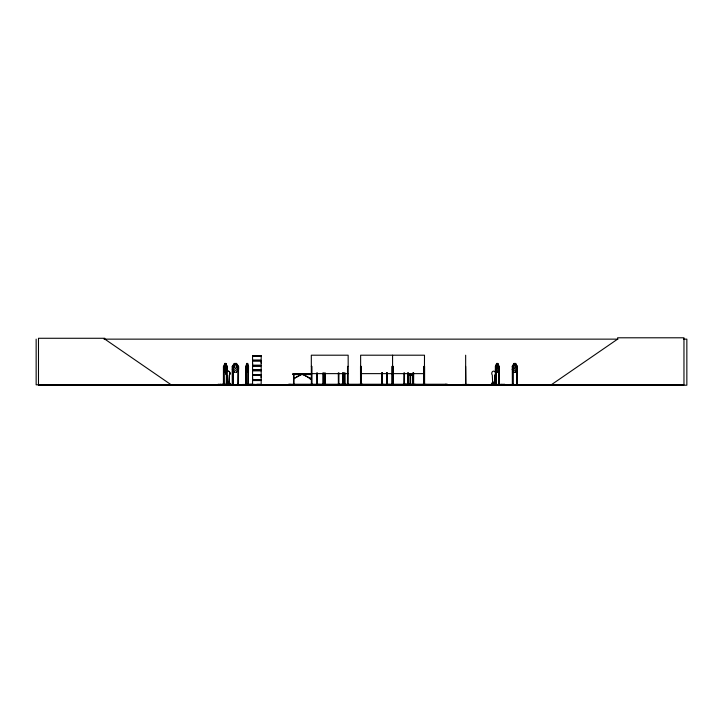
<?xml version="1.0" encoding="UTF-8"?>
<svg xmlns="http://www.w3.org/2000/svg" width="723" height="723" viewBox="0 0 723 723"><rect width="100%" height="100%" fill="white"/><g stroke="black" fill="none" stroke-linecap="round" stroke-linejoin="round"><path stroke-width="1.08" d="M252.562 379.702L252.562 375.463L261.184 375.463L261.175 379.702L252.562 379.702L252.571 377.587M252.562 365.205L252.562 360.976L261.184 360.976L261.175 365.205L252.562 365.205L252.571 363.091M261.175 377.587L261.175 375.463M261.175 363.091L261.175 360.976M462.331 384.473L469.236 384.446M246.2 366.245L246.127 384.817M248.314 366.245L248.387 384.808L248.54 366.371L247.664 372.209L246.706 372.209L245.829 366.371L245.901 384.817L245.919 384.148M224.04 366.245L224.013 384.808M226.742 366.245L226.642 384.817M495.851 384.817L495.779 366.172M512.788 366.245L512.724 384.817M516.728 366.245L516.656 384.817M495.02 375.056L494.622 383.931L495.02 375.056A2.305 1.925 -90 0 0 495.02 371.794A2.305 1.925 -90 0 0 492.309 371.794A2.305 1.925 -90 0 0 492.309 375.056L492.706 383.931M229.381 375.056L228.956 383.931L229.444 375.056A2.305 2.024 -90 0 0 229.444 371.794A2.305 2.024 -90 0 0 226.588 371.794A2.305 2.024 -90 0 0 226.588 375.056L227.004 383.931L226.516 375.056A2.305 2.024 -90 0 1 226.516 371.794A2.305 2.024 -90 0 1 229.381 371.794A2.305 2.024 -90 0 1 229.381 375.056L229.444 375.056M238.066 366.263L237.858 384.817M226.426 384.003L229.878 384.274L229.878 383.317M493.032 382.937C493.222 382.34 493.041 382.575 493.484 382.937M493.42 382.386L492.77 382.639L493.565 382.53M493.24 382.657L492.815 382.512M228.423 382.928C228.441 382.729 228.161 382.35 228.116 382.937M228.82 382.512L228.341 382.729L228.82 382.792M228.893 382.657L228.097 382.377L228.043 382.892M247.067 363.904C245.793 371.116 249.137 368.667 247.004 363.904M246.787 363.524L246.362 368.585L246.932 370.321L247.51 370.321L248.079 366.398L247.646 363.524L246.715 363.524M252.544 384.808L252.571 380.551L261.184 380.551L261.184 384.636L242.503 384.726L251.559 384.473M224.799 363.524L224.247 368.585L224.98 370.321L225.712 370.321L226.444 366.398L225.892 363.524L224.726 363.524M221.157 384.274L220.361 384.817L230.059 384.808M226.335 384.808L226.407 369.643M226.489 384.763L226.615 366.398M327.573 384.808L317.424 384.338M496.005 366.398L496.611 363.524L497.876 363.524L498.4 368.585L497.614 370.321L496.809 370.321L496.005 366.398L495.409 366.398L496.656 363.443L497.894 363.443L499.078 366.398L499.069 384.817M228.314 382.648L228.775 382.684L228.016 382.458M228.351 382.81L228.784 382.458L228.405 382.865M516.683 366.389L517.316 366.398M509.914 384.473L519.756 384.726M245.856 366.398L246.778 363.443L247.664 363.443L248.188 366.398M385.223 384.772L389.39 384.446L379.629 384.726M234.46 363.524L233.448 368.585L234.812 370.321L236.168 370.321L237.506 368.585L236.502 363.524L234.433 363.524L232.399 366.398L232.345 384.817M405.657 384.772L405.639 384.247M409.543 384.763L405.901 384.763L409.598 384.817M362.196 384.763L358.68 384.772L362.25 384.817M394.342 384.763L390.827 384.446L394.198 384.772M390.854 384.763L394.234 384.726M230.718 384.763L233.764 384.763M223.85 384.473L223.66 366.371L224.781 363.443M225.847 372.209L226.932 369.263L227.031 366.371L225.91 363.443L224.708 363.443M311.206 384.726L311.233 384.148M497.813 372.137L499.114 369.29L497.831 372.209L496.593 372.209L495.409 369.263L496.674 372.137M308.703 377.695L310.827 378.472L302.765 374.55M308.875 377.786L303.398 374.55M515.499 372.137L517.207 369.29L515.526 372.209M411.803 375.138L412.779 373.628L411.776 375.065L409.851 375.065M236.502 372.209L238.599 369.29L238.563 366.371L236.502 363.443M491.315 384.808L504.69 384.636M491.685 384.799L492.218 384.817M494.36 384.519C492.381 384.862 495.897 385.314 494.36 383.317M501.798 384.274L501.645 384.808M502.205 384.808L502.521 384.799M503.976 384.808L504.537 384.808M504.338 384.799L504.681 384.274L497.017 384.519M228.965 383.317L230.113 383.317L230.339 384.799L217.93 384.817L218.12 384.274L225.296 384.519M218.744 384.654L218.12 384.519L230.113 384.519L229.363 384.808M218.942 384.799L218.156 384.654M248.323 384.808L248.549 384.274M250.818 384.808L250.971 384.274M257.939 384.808L258.301 384.817M260.172 384.799L259.783 384.808M260.759 384.799L260.37 384.808M551.233 384.817L617.605 339.141L617.605 337.795L683.967 337.795L683.967 384.817L36.15 384.817L36.15 339.141M300.84 374.55L295.364 377.786M295.409 377.442L293.538 378.725L301.473 374.55M491.495 384.654L504.717 384.654M221.175 384.654L220.361 384.817M249.11 384.654L248.549 384.519M251.541 384.654L250.98 384.519M257.325 384.817L257.713 384.817M362.241 384.437L358.716 384.464M240.063 384.726L230.736 384.446L233.827 384.817M316.566 384.772L316.656 384.148M338.138 384.772L338.237 384.148M492.842 382.386L493.303 382.801M228.034 382.386L228.73 382.413M104.004 339.141L617.948 339.141M683.461 339.141L686.85 339.141L686.85 385.205L38.482 385.205L38.482 338.274L104.853 338.274L104.853 339.141L171.215 384.817M252.553 355.87L261.193 355.87M252.571 356.294L261.175 356.294M252.508 360.416L261.247 360.416M252.508 360.678L261.247 360.678M236.529 363.443L234.397 363.443L232.327 366.371L232.499 384.817L232.508 384.148M515.553 363.524L513.899 363.524L513.095 366.398L513.095 368.585L514.17 370.321L515.237 370.321L516.294 368.585L515.499 363.524M497.469 363.904L496.611 366.398L496.999 368.811L497.813 367.682L497.406 363.904M515.011 363.904L514.424 363.904L513.899 366.398L514.424 368.811L515.499 367.682L514.957 363.904M252.508 365.504L261.247 365.504M252.508 365.766L261.247 365.766M223.66 366.371L223.597 369.29L224.708 372.209L225.91 372.209L227.031 369.29M227.031 366.371L226.407 366.398M495.372 366.371L495.445 384.817M512.851 384.817L512.969 366.398L512.236 366.371L513.926 363.443L515.58 363.443L517.207 366.371L517.316 384.817M223.994 366.398L223.434 366.398L223.434 384.817M232.309 366.398L233.059 366.308L233.041 384.817M237.822 366.398L238.536 366.398L238.454 384.817M246.163 366.398L245.639 366.398L245.639 384.817L246.154 384.148M311.306 366.398L311.929 366.398L312.002 384.817M348.161 366.398L347.537 366.398L347.465 384.817M465.657 366.398L465.901 384.817M223.597 369.29L224.781 372.209M248.441 369.263L247.591 372.209L246.778 363.443M261.175 370.031L252.571 370.031L252.562 366.064L261.184 366.064L261.184 370.14L252.481 370.257L261.193 370.366M252.571 370.782L261.175 370.782M236.529 372.209L234.397 372.209L232.327 369.29L234.46 372.137M513.926 372.209L512.236 369.29L513.872 372.209L515.58 372.209M311.306 373.628L348.161 373.628M360.632 373.628L424.491 373.628M311.333 373.782L292.905 373.782L292.905 374.55L311.333 374.55M292.905 374.044L311.333 374.044M292.905 374.297L311.333 374.297M252.508 374.912L261.247 374.912M252.508 375.174L261.247 375.174M411.848 375.138L409.814 375.138L408.884 373.628M293.628 378.771L293.628 379.349M252.508 379.991L261.247 379.991M252.508 380.253L261.247 380.253M492.752 383.317L491.477 383.317L491.477 384.519M495.409 383.317L494.134 383.317L494.134 384.274M222.557 384.085L224.094 384.085M498.219 384.085L499.747 384.085M232.246 384.148L233.041 384.148M247.908 384.148L255.725 384.519M256.828 384.274L260.298 384.274M465.594 384.148L465.983 384.817M495.183 384.274L491.703 384.274L491.703 383.317M495.427 384.148L496.077 384.148M512.3 384.148L513.032 384.148L513.023 384.817M516.638 384.148L517.379 384.148L517.361 384.817M339.006 384.338L346.398 384.808M404.582 384.338L415.508 384.473L411.902 384.772M422.937 384.446L426.362 384.473M242.503 384.473L261.175 384.519M389.399 384.473L385.142 384.817M411.866 384.473L415.508 384.473M410.818 384.772L410.718 384.148M492.056 384.654L491.468 384.519M423.208 384.772L423.172 384.247M502.169 384.763L492.616 384.817M251.559 384.763L251.577 384.274M515.526 363.443L517.153 366.398L517.044 384.817M225.847 363.443L226.995 366.398L226.914 384.817C229.01 384.392 226.082 385.585 227.076 383.317M245.856 369.263L246.778 372.209M516.972 384.148L516.945 384.817M516.873 366.398L516.818 384.817M512.526 366.398L512.634 384.817M512.39 384.148L512.48 384.817M512.291 366.371L512.363 384.817M499.295 384.817L499.268 366.398L498.68 366.136L498.698 384.817M499.259 384.148L499.259 384.817M498.942 370.727L498.897 384.817M496.014 369.643L496.059 384.817M495.689 370.727L495.743 384.817M495.653 384.148L495.653 384.817M493.448 384.274L493.448 382.259L492.48 382.259L492.48 384.274M493.357 382.259L493.357 384.274M492.571 382.259L492.571 384.274M465.666 355.201L465.657 384.817M447.365 384.817L447.365 384.247L288.64 384.247L288.64 384.817M446.199 384.247L446.199 384.817M445.531 384.247L445.531 384.817M424.582 384.817L424.609 366.398L423.949 366.398L423.886 384.817M424.41 384.817L424.491 355.201L360.632 355.201L360.632 384.817M424.392 384.148L424.338 384.817M424.148 384.148L424.166 384.817M424.067 366.398L424.003 384.817M413.646 372.896L413.601 384.817M413.52 372.896L413.42 384.817M413.113 372.896L413.195 384.817M412.987 372.896L413.059 384.817M412.932 384.148L412.932 384.817M410.646 375.065L410.574 384.817M410.022 373.981L409.95 384.817M408.486 384.148L408.486 384.817M408.432 372.896L408.359 384.817M408.224 384.148L408.206 384.817M407.998 384.148L407.998 384.817M407.899 372.896L407.98 384.817M407.772 372.896L407.835 384.817M406.308 384.247L406.308 384.817M405.142 384.247L405.142 384.817M404.582 384.148L404.582 384.817M404.509 372.896L404.437 384.817M403.958 384.148L403.958 384.817M403.886 372.896L403.814 384.817M393.294 384.817L393.231 366.398L391.884 366.398L391.947 384.817M393.113 366.398L393.176 384.817M393.014 384.148L393.032 384.817M392.788 384.148L392.788 384.817L392.688 366.398M392.571 355.201L392.607 384.817M392.426 366.398L392.345 384.817M392.101 384.148L392.083 384.817M391.821 384.148L391.821 384.817M387.266 372.896L387.266 384.817M387.121 372.896L387.176 384.817M387.04 384.148L387.022 384.817M386.769 372.896L386.877 384.817M386.624 372.896L386.715 384.817M386.57 384.148L386.57 384.817M383.28 384.247L383.28 384.817M382.395 372.896L382.458 384.817M382.25 372.896L382.304 384.817M382.151 384.148L382.115 384.817M382.006 384.148L381.979 384.817M381.907 372.896L381.789 384.817M381.753 372.896L381.753 384.817M362.648 384.247L362.648 384.817M362.06 384.247L362.06 384.817M361.229 384.817L361.166 366.398L360.506 366.398L360.533 384.817M361.048 366.398L361.111 384.817M360.967 384.148L360.949 384.817M360.732 384.148L360.714 384.817M348.793 384.247L348.793 384.817M348.233 384.148L348.206 384.817L348.161 355.201L311.306 355.201L311.378 384.817M347.609 384.148L347.627 384.817M345.07 372.896L345.142 384.817M344.998 384.148L344.998 384.817M344.446 372.896L344.446 384.817M344.374 384.148L344.374 384.817M343.326 373.05L343.326 384.817M343.118 373.05L343.073 384.817M343.018 373.05L342.937 384.817M342.81 373.05L342.765 384.817L342.765 373.05M341.907 384.247L341.907 384.817M341.328 384.247L341.328 384.817M339.006 384.148L339.006 384.817M338.933 372.896L338.861 384.817M338.31 372.896L338.382 384.817M325.757 384.247L325.757 384.817M325.178 373.05L325.242 384.817M325.034 384.817L324.998 373.05L324.934 384.817M324.826 384.148L324.699 384.817M324.654 373.05L324.591 384.817M323.497 372.896L323.57 384.817M323.425 384.148L323.425 384.817M322.946 384.148L322.946 384.817M322.874 372.896L322.801 384.817M317.352 372.896L317.424 384.817M317.28 384.148L317.28 384.817M316.728 372.896L316.728 384.817M311.857 384.148L311.857 384.817M311.667 384.247L311.667 384.817M302.115 373.782L302.115 374.55M294.008 374.55L294.008 384.817M293.529 374.55L293.529 384.817M289.986 384.247L289.986 384.817M248.143 384.148L248.161 384.817M247.971 368.558L247.944 384.817M238.554 384.817L238.554 384.148L237.759 384.148L237.759 384.817M238.382 366.398L238.382 384.817M238.021 384.148L238.003 384.817M232.914 366.154L232.933 384.817M232.77 384.148L232.788 384.817M229.064 384.274L229.064 382.259L228.052 382.259L228.052 384.274M228.983 382.259L228.965 384.274M227.311 384.274L227.311 383.317L226.172 383.317L226.172 384.519M223.606 384.148L223.606 384.817M220.551 384.274L220.479 384.817M225.16 363.904L224.799 367.682L225.522 368.811L225.892 366.398L225.088 363.904M321.735 384.446L327.745 384.726L321.717 384.446M235.129 363.904L234.469 367.682L235.806 368.811L236.502 366.398L235.806 363.904L235.102 363.904M261.193 356.041L252.553 356.023L252.571 360.126L261.184 360.126L261.184 356.041M261.193 370.51L252.553 370.538L252.571 374.613L261.184 374.613L261.184 370.538M310.61 378.771L310.321 379.349L310.61 378.771"/></g></svg>
